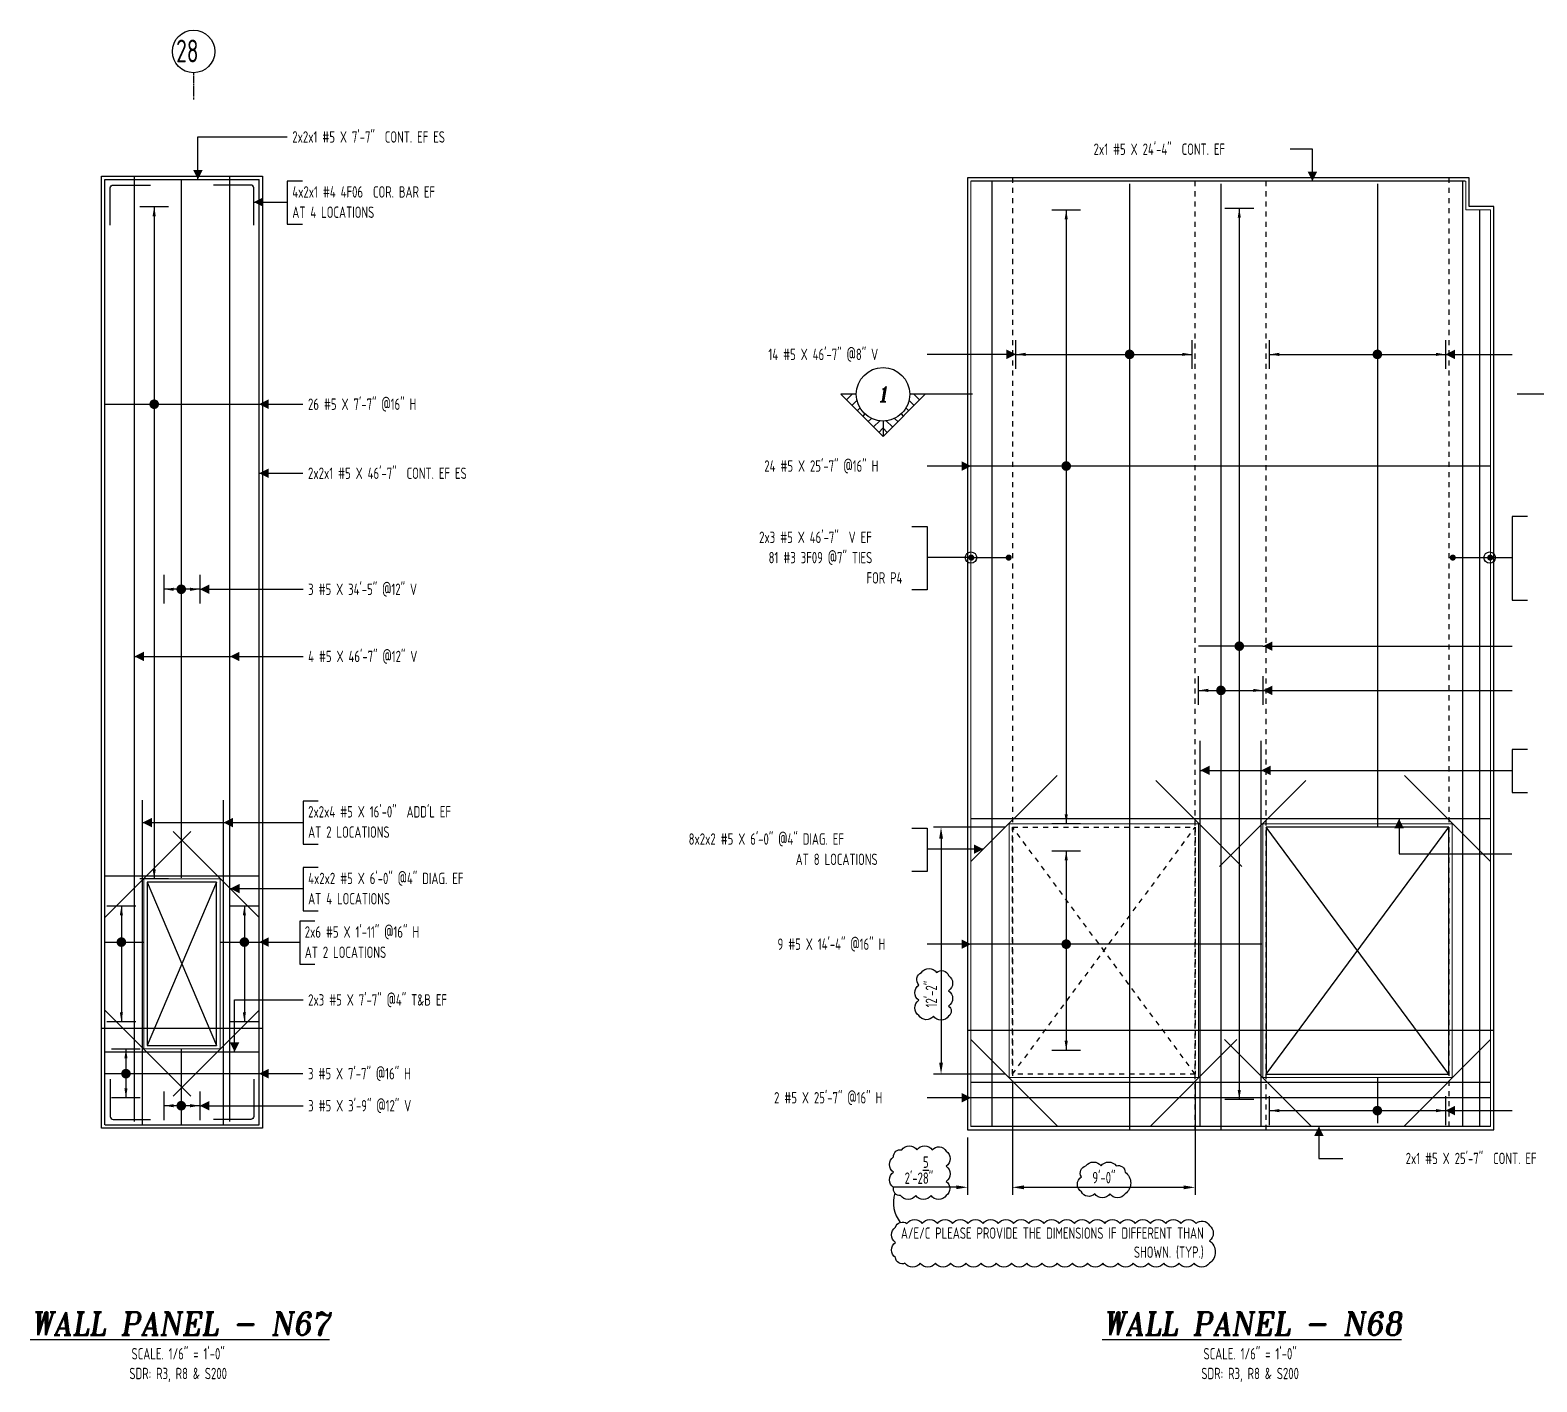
# Model space of a CAD drawing. Header units: inches. Extents: x -3675 to 11984, y -3832 to 1837.
# Drawn here: x 3070 to 3961, y -2267 to -1468 of the extents above; entities that cross this region are included whole.
import ezdxf
from ezdxf.enums import TextEntityAlignment as Align

# ---------------------------------------------------------------- set-up
doc = ezdxf.new("R2010")
doc.units = ezdxf.units.IN
doc.header["$MEASUREMENT"] = 0
doc.linetypes.add('HIDDEN', pattern=[6, 3, -3])
doc.linetypes.add('PHANTOM', pattern=[2.5, 1.25, -0.25, 0.25, -0.25, 0.25, -0.25])
doc.layers.get('0').update_dxf_attribs({"linetype": 'CONTINUOUS'})
doc.layers.get('Defpoints').update_dxf_attribs({"linetype": 'CONTINUOUS'})
for name, color, linetype in [('0-25', 7, 'CONTINUOUS'), ('0-25TEXT', 7, 'CONTINUOUS'), ('0-35', 3, 'CONTINUOUS'), ('0-35TEXT', 3, 'CONTINUOUS'), ('0-50', 10, 'CONTINUOUS'), ('3', 3, 'CONTINUOUS'), ('BAR-LBL', 2, 'CONTINUOUS'), ('DETAIL', 83, 'CONTINUOUS'), ('GRID', 8, 'PHANTOM'), ('Hatch', 253, 'CONTINUOUS'), ('hidden', 7, 'HIDDEN'), ('RANGELAY', 7, 'CONTINUOUS'), ('REBARS', 4, 'CONTINUOUS')]:
    doc.layers.add(name, color=color, linetype=linetype)
doc.layers.add('COVER', color=6, linetype='CONTINUOUS', lineweight=0, plot=False)
doc.styles.add('AR', font='ARCHQUIK.shx', dxfattribs={"width": 0.8})
doc.styles.add('ROMANT', font='romant')
doc.dimstyles.new('CADS_DIM_48', dxfattribs={"dimscale": 48, "dimtxt": 0.09375, "dimasz": 0.09375, "dimexe": 0.0625, "dimexo": 0.0625, "dimgap": 0.09375, "dimtad": 0, "dimtih": 1, "dimtoh": 1, "dimzin": 1, "dimdsep": 46, "dimlunit": 4, "dimtxsty": 'AR', "dimblk": 'CLOSED', "dimcen": 0.1875, "dimadec": 0, "dimazin": 0, "dimtfac": 1, "dimtofl": 0, "dimtmove": 0, "dimatfit": 1, "dimldrblk": 'DOTBLANK', "dimfxl": 1, "dimtzin": 0, "dimarcsym": 0})

# ---------------------------------------------------------------- blocks, each defined once
blk = doc.blocks.new('leadrblk')
blk.add_lwpolyline([(0, 0, 0, 1, 0), (1, 0, 1, 1, 0)], format="xyseb")
blk = doc.blocks.new('_DotBlank')
at = {"layer": '0-35', "color": 0, "lineweight": -2}
blk.add_line((-0.5, 0), (-1, 0), dxfattribs=at)
blk.add_circle((0, 0), 0.5, dxfattribs=at)
blk = doc.blocks.new('SECTARO')
at = {"linetype": 'Continuous'}
blk.add_line((33.32, 16.99), (20.13, 0), dxfattribs=at)
for p, q in [((33.32, 16.99), (33.32, 0)), ((33.32, 0), (0, 0))]:
    blk.add_line(p, q)
for points in [[(33.32, 0), (33.32, 16.99), (33.32, 0), (20.13, 0)], [(33.32, 16.99), (20.13, 0), (33.32, 0), (33.32, 16.99)]]:
    blk.add_solid(points, dxfattribs=at)
blk = doc.blocks.new('*X3')
at = {"color": 0, "linetype": 'Continuous'}
for p, q in [((-1.108, 0.278), (-1.075, 0.312)), ((-1.081, 0.217), (-1.031, 0.267)), ((-1.013, 0.197), (-0.986, 0.223)), ((-0.96, 0.161), (-0.942, 0.179)), ((-0.92, 0.112), (-0.898, 0.135)), ((-0.895, 0.05), (-0.854, 0.091)), ((-0.856, 0), (-0.81, 0.046)), ((-0.768, 0), (-0.765, 0.002))]:
    blk.add_line(p, q, dxfattribs=at)
blk = doc.blocks.new('*X2')
at = {"color": 0, "linetype": 'Continuous'}
for p, q in [((-1.108, 0.278), (-1.075, 0.312)), ((-0.96, 0.161), (-0.942, 0.179)), ((-0.856, 0), (-0.81, 0.046))]:
    blk.add_line(p, q, dxfattribs=at)
blk = doc.blocks.new('SECTNU')
at = {"linetype": 'Continuous'}
blk.add_line((-24.74, 0), (-32.81, 0), dxfattribs=at)
blk.add_line((0, 0), (-24.74, 0))
at = {"layer": '3'}
for p, q in [((-68.89, 0), (-46.81, 22.07)), ((-60.81, 0), (-68.89, 0))]:
    blk.add_line(p, q, dxfattribs=at)
at = {"layer": '3', "linetype": 'Continuous'}
blk.add_line((-46.81, 14), (-46.81, 22.07), dxfattribs=at)
at = {"layer": '3'}
for points in [[(-46.81, 22.07), (-24.74, 0), (-32.81, 0, 1)], [(-32.81, 0, 0.414214), (-46.81, 14)]]:
    blk.add_lwpolyline(points, format="xyb", dxfattribs=at)
for start, end in [(90, 180), (180, 0)]:
    blk.add_arc((-46.81, 0), 14, start, end, dxfattribs=at)
at = {"linetype": 'Continuous', "xscale": -64, "yscale": 64, "zscale": 64, "rotation": 359.9999999999999}
blk.add_blockref('*X3', (-117.73, 0), dxfattribs=at)
at = {"linetype": 'Continuous', "xscale": 64, "yscale": 64, "zscale": 64}
for name in ['*X3', '*X2']:
    blk.add_blockref(name, (24.1, 0), dxfattribs=at)
at = {"linetype": 'Continuous', "style": 'ROMANT', "oblique": 9, "width": 0.9}
blk.add_attdef('NO', text='', height=8, dxfattribs=at).set_placement((-46.81, 0), align=Align.MIDDLE)
blk = doc.blocks.new('*D225')
at = {"layer": 'Defpoints', "color": 0, "transparency": 16777216}
for p in [(3651.11, -2085.08), (3759.11, -2085.08), (3651.11, -2152.05)]:
    blk.add_point(p, dxfattribs=at)
at = {"layer": 'DETAIL', "color": 0, "lineweight": -2, "transparency": 16777216}
for p, q in [((3651.11, -2089.58), (3651.11, -2156.55)), ((3759.11, -2089.58), (3759.11, -2156.55)), ((3752.36, -2152.05), (3657.86, -2152.05))]:
    blk.add_line(p, q, dxfattribs=at)
at = {"layer": 'DETAIL', "color": 0, "transparency": 16777216}
for points in [[(3657.86, -2150.93), (3657.86, -2153.18), (3651.11, -2152.05)], [(3752.36, -2150.93), (3752.36, -2153.18), (3759.11, -2152.05)]]:
    blk.add_solid(points, dxfattribs=at)
at = {"layer": 'DETAIL', "color": 0, "transparency": 16777216, "insert": (3705.11, -2146.31), "char_height": 6.75, "attachment_point": 5, "style": 'AR'}
blk.add_mtext('9\'-0"', dxfattribs=at)
blk = doc.blocks.new('*D226')
at = {"layer": 'Defpoints', "color": 0, "transparency": 16777216}
for p in [(3624.48, -2118.08), (3651.11, -2118.08), (3624.48, -2152)]:
    blk.add_point(p, dxfattribs=at)
at = {"layer": 'DETAIL', "color": 0, "lineweight": -2, "transparency": 16777216}
for p, q in [((3624.48, -2122.58), (3624.48, -2156.5)), ((3651.11, -2122.58), (3651.11, -2156.5)), ((3617.73, -2152), (3580.41, -2152)), ((3657.86, -2152), (3664.61, -2152))]:
    blk.add_line(p, q, dxfattribs=at)
at = {"layer": 'DETAIL', "color": 0, "transparency": 16777216}
for points in [[(3617.73, -2150.88), (3617.73, -2153.13), (3624.48, -2152)], [(3657.86, -2150.88), (3657.86, -2153.13), (3651.11, -2152)]]:
    blk.add_solid(points, dxfattribs=at)
at = {"layer": 'DETAIL', "color": 0, "transparency": 16777216, "insert": (3595.7, -2141.88), "char_height": 6.75, "attachment_point": 5, "style": 'AR'}
blk.add_mtext('2\'-2{\\H1.000000x;\\S5/8;}"', dxfattribs=at)
blk = doc.blocks.new('*D227')
at = {"layer": 'Defpoints', "color": 0, "transparency": 16777216}
for p in [(3651.11, -1939.08), (3608.79, -2085.08), (3651.11, -2085.08)]:
    blk.add_point(p, dxfattribs=at)
at = {"layer": 'DETAIL', "color": 0, "lineweight": -2, "transparency": 16777216}
for p, q in [((3646.61, -1939.08), (3604.29, -1939.08)), ((3608.79, -1945.83), (3608.79, -2078.33)), ((3646.61, -2085.08), (3604.29, -2085.08))]:
    blk.add_line(p, q, dxfattribs=at)
at = {"layer": 'DETAIL', "color": 0, "transparency": 16777216}
for points in [[(3607.67, -1945.83), (3609.92, -1945.83), (3608.79, -1939.08)], [(3607.67, -2078.33), (3609.92, -2078.33), (3608.79, -2085.08)]]:
    blk.add_solid(points, dxfattribs=at)
at = {"layer": 'DETAIL', "color": 0, "transparency": 16777216, "insert": (3603.05, -2037.78), "char_height": 6.75, "attachment_point": 5, "rotation": 90, "style": 'AR'}
blk.add_mtext('12\'-2"', dxfattribs=at)
blk = doc.blocks.new('*U1056', base_point=(3720.62, -1558.77))
at = {"layer": 'REBARS', "color": 0}
blk.add_lwpolyline([(3720.3, -1558.77), (3720.3, -2117.77)], dxfattribs=at)
blk = doc.blocks.new('rendmark')
at = {"color": 4}
blk.add_line((0, -3), (0, 3), dxfattribs=at)
blk = doc.blocks.new('rarrow')
at = {"color": 7}
blk.add_solid([(2, -0.33), (2, 0.33), (0, 0)], dxfattribs=at)
blk = doc.blocks.new('*U1075', base_point=(3653.11, -1659.53))
at = {"layer": 'RANGELAY'}
blk.add_line((3653.11, -1659.53), (3757.11, -1659.53), dxfattribs=at)
at = {"layer": 'RANGELAY', "xscale": 2.834645669291339, "yscale": 2.834645669291339}
for name in ['rendmark', 'rarrow']:
    blk.add_blockref(name, (3653.11, -1659.53), dxfattribs=at)
at = {"layer": 'RANGELAY', "xscale": 2.834645669291339, "yscale": 2.834645669291339, "rotation": 179.999996929531}
for name in ['rendmark', 'rarrow']:
    blk.add_blockref(name, (3757.11, -1659.53), dxfattribs=at)
blk = doc.blocks.new('VPM6F6B91')
at = {"const_width": 1}
blk.add_lwpolyline([(-0.5, 0, 1), (0.5, 0, 1)], format="xyb", close=True, dxfattribs=at)
blk = doc.blocks.new('*U405', base_point=(3798.56, -2008.57))
at = {"layer": 'REBARS', "color": 0}
blk.add_lwpolyline([(3798.56, -2008.26), (3626.56, -2008.26)], dxfattribs=at)
blk = doc.blocks.new('*U1074', base_point=(3682.82, -1953.08))
at = {"layer": 'RANGELAY'}
blk.add_line((3682.82, -1953.08), (3682.82, -2071.08), dxfattribs=at)
at = {"layer": 'RANGELAY', "xscale": 2.834645669291339, "yscale": 2.834645669291339}
for name, p, rotation in [('rendmark', (3682.82, -1953.08), 269.9999999999999), ('rarrow', (3682.82, -1953.08), 269.9999999999999), ('rarrow', (3682.82, -2071.08), 89.999996929531), ('rendmark', (3682.82, -2071.08), 89.999996929531)]:
    blk.add_blockref(name, p, dxfattribs=dict(at, rotation=rotation))
blk = doc.blocks.new('VPM6F6C91')
at = {"const_width": 1}
blk.add_lwpolyline([(-0.5, 0, 1), (0.5, 0, 1)], format="xyb", close=True, dxfattribs=at)
blk = doc.blocks.new('*U704', base_point=(3933.73, -2099.39))
at = {"layer": 'REBARS', "color": 0}
blk.add_lwpolyline([(3933.73, -2099.08), (3626.73, -2099.08)], dxfattribs=at)
blk = doc.blocks.new('*U697', base_point=(3933.73, -1725.86))
at = {"layer": 'REBARS', "color": 0}
blk.add_lwpolyline([(3933.73, -1725.55), (3626.73, -1725.55)], dxfattribs=at)
blk = doc.blocks.new('*U1073', base_point=(3682.82, -1574.08))
at = {"layer": 'RANGELAY'}
blk.add_line((3682.82, -1574.08), (3682.82, -1937.08), dxfattribs=at)
at = {"layer": 'RANGELAY', "xscale": 2.834645669291339, "yscale": 2.834645669291339}
for name, p, rotation in [('rendmark', (3682.82, -1574.08), 269.9999999999999), ('rarrow', (3682.82, -1574.08), 269.9999999999999), ('rarrow', (3682.82, -1937.08), 89.999996929531), ('rendmark', (3682.82, -1937.08), 89.999996929531)]:
    blk.add_blockref(name, p, dxfattribs=dict(at, rotation=rotation))
blk = doc.blocks.new('VPM6F6E31')
at = {"const_width": 1}
blk.add_lwpolyline([(-0.5, 0, 1), (0.5, 0, 1)], format="xyb", close=True, dxfattribs=at)
blk = doc.blocks.new('*U1072', base_point=(3785.17, -1573.08))
at = {"layer": 'RANGELAY'}
blk.add_line((3785.17, -1573.08), (3785.17, -2100.08), dxfattribs=at)
at = {"layer": 'RANGELAY', "xscale": 2.834645669291339, "yscale": 2.834645669291339}
for name, p, rotation in [('rendmark', (3785.17, -1573.08), 269.9999999999999), ('rarrow', (3785.17, -1573.08), 269.9999999999999), ('rendmark', (3785.17, -2100.08), 89.999996929531), ('rarrow', (3785.17, -2100.08), 89.999996929531)]:
    blk.add_blockref(name, p, dxfattribs=dict(at, rotation=rotation))
blk = doc.blocks.new('VPM6F6EB1')
at = {"const_width": 1}
blk.add_lwpolyline([(-0.5, 0, 1), (0.5, 0, 1)], format="xyb", close=True, dxfattribs=at)
blk = doc.blocks.new('*U1007', base_point=(3799.11, -1832.36))
at = {"layer": 'REBARS', "color": 0}
blk.add_lwpolyline([(3799.11, -1832.05), (3761.11, -1832.05)], dxfattribs=at)
blk = doc.blocks.new('*U1055', base_point=(3774.63, -1558.77))
at = {"layer": 'REBARS', "color": 0}
blk.add_lwpolyline([(3774.32, -1558.77), (3774.32, -2117.77)], dxfattribs=at)
blk = doc.blocks.new('*U1071', base_point=(3761.11, -1858.2))
at = {"layer": 'RANGELAY'}
blk.add_line((3761.11, -1858.2), (3799.11, -1858.2), dxfattribs=at)
at = {"layer": 'RANGELAY', "xscale": 2.834645669291339, "yscale": 2.834645669291339}
for name in ['rendmark', 'rarrow']:
    blk.add_blockref(name, (3761.11, -1858.2), dxfattribs=at)
at = {"layer": 'RANGELAY', "xscale": 2.834645669291339, "yscale": 2.834645669291339, "rotation": 179.999996929531}
for name in ['rendmark', 'rarrow']:
    blk.add_blockref(name, (3799.11, -1858.2), dxfattribs=at)
blk = doc.blocks.new('VPM6F7011')
at = {"const_width": 1}
blk.add_lwpolyline([(-0.5, 0, 1), (0.5, 0, 1)], format="xyb", close=True, dxfattribs=at)
blk = doc.blocks.new('*U406', base_point=(3867.14, -1558.77))
at = {"layer": 'REBARS', "color": 0}
blk.add_lwpolyline([(3866.83, -1558.77), (3866.83, -1938.77)], dxfattribs=at)
blk = doc.blocks.new('*U1070', base_point=(3803.11, -1659.53))
at = {"layer": 'RANGELAY'}
blk.add_line((3803.11, -1659.53), (3907.11, -1659.53), dxfattribs=at)
at = {"layer": 'RANGELAY', "xscale": 2.834645669291339, "yscale": 2.834645669291339}
for name in ['rendmark', 'rarrow']:
    blk.add_blockref(name, (3803.11, -1659.53), dxfattribs=at)
at = {"layer": 'RANGELAY', "xscale": 2.834645669291339, "yscale": 2.834645669291339, "rotation": 179.999996929531}
for name in ['rendmark', 'rarrow']:
    blk.add_blockref(name, (3907.11, -1659.53), dxfattribs=at)
blk = doc.blocks.new('VPM6F7181')
at = {"const_width": 1}
blk.add_lwpolyline([(-0.5, 0, 1), (0.5, 0, 1)], format="xyb", close=True, dxfattribs=at)
blk = doc.blocks.new('*U1069', base_point=(3626.48, -1779.68))
at = {"layer": 'REBARS', "color": 0, "const_width": 1.8}
for points in [[(3626.67, -1778.78, 1), (3626.67, -1780.58, 1), (3626.67, -1778.78)], [(3648.8, -1780.58, 1), (3648.8, -1778.78, 1), (3648.8, -1780.58)]]:
    blk.add_lwpolyline(points, format="xyb", dxfattribs=at)
at = {"layer": 'REBARS', "color": 0}
blk.add_lwpolyline([(3626.67, -1779.68), (3648.8, -1779.68)], dxfattribs=at)
blk = doc.blocks.new('*U1054', base_point=(3638.62, -2116.08))
at = {"layer": 'REBARS', "color": 0}
blk.add_lwpolyline([(3638.93, -2116.08), (3638.93, -1557.08)], dxfattribs=at)
blk = doc.blocks.new('*U1053', base_point=(3917.01, -2116.08))
at = {"layer": 'REBARS', "color": 0}
blk.add_lwpolyline([(3917.32, -2116.08), (3917.32, -1557.08)], dxfattribs=at)
blk = doc.blocks.new('*U961', base_point=(3927.07, -2116.08))
at = {"layer": 'REBARS', "color": 0}
blk.add_lwpolyline([(3927.38, -2116.08), (3927.38, -1574.08)], dxfattribs=at)
blk = doc.blocks.new('*U1068', base_point=(3911.23, -1779.68))
at = {"layer": 'REBARS', "color": 0, "const_width": 1.8}
for points in [[(3911.42, -1778.78, 1), (3911.42, -1780.58, 1), (3911.42, -1778.78)], [(3933.55, -1780.58, 1), (3933.55, -1778.78, 1), (3933.55, -1780.58)]]:
    blk.add_lwpolyline(points, format="xyb", dxfattribs=at)
at = {"layer": 'REBARS', "color": 0}
blk.add_lwpolyline([(3911.42, -1779.68), (3933.55, -1779.68)], dxfattribs=at)
blk = doc.blocks.new('*U782', base_point=(3918.49, -1557.4))
at = {"layer": 'REBARS', "color": 0}
blk.add_lwpolyline([(3918.49, -1557.08), (3626.49, -1557.08)], dxfattribs=at)
blk = doc.blocks.new('*U703', base_point=(3933.48, -2115.77))
at = {"layer": 'REBARS', "color": 0}
blk.add_lwpolyline([(3933.48, -2116.08), (3626.48, -2116.08)], dxfattribs=at)
blk = doc.blocks.new('*U829', base_point=(3786.91, -1962.2))
at = {"layer": 'REBARS', "color": 0}
blk.add_lwpolyline([(3786.68, -1962.42), (3735.77, -1911.51)], dxfattribs=at)
blk = doc.blocks.new('*U830', base_point=(3933.95, -2064.92))
at = {"layer": 'REBARS', "color": 0}
blk.add_lwpolyline([(3933.73, -2064.7), (3882.82, -2115.61)], dxfattribs=at)
blk = doc.blocks.new('*U831', base_point=(3933.95, -1959.25))
at = {"layer": 'REBARS', "color": 0}
blk.add_lwpolyline([(3933.73, -1959.47), (3882.82, -1908.55)], dxfattribs=at)
blk = doc.blocks.new('*U832', base_point=(3773.31, -1962.2))
at = {"layer": 'REBARS', "color": 0}
blk.add_lwpolyline([(3773.53, -1962.42), (3824.44, -1911.51)], dxfattribs=at)
blk = doc.blocks.new('*U833', base_point=(3626.26, -2064.92))
at = {"layer": 'REBARS', "color": 0}
blk.add_lwpolyline([(3626.48, -2064.7), (3677.39, -2115.61)], dxfattribs=at)
blk = doc.blocks.new('*U834', base_point=(3626.26, -1959.25))
at = {"layer": 'REBARS', "color": 0}
blk.add_lwpolyline([(3626.48, -1959.47), (3677.39, -1908.55)], dxfattribs=at)
blk = doc.blocks.new('*U835', base_point=(3783.95, -2064.92))
at = {"layer": 'REBARS', "color": 0}
blk.add_lwpolyline([(3783.73, -2064.7), (3732.82, -2115.61)], dxfattribs=at)
blk = doc.blocks.new('*U836', base_point=(3776.26, -2064.92))
at = {"layer": 'REBARS', "color": 0}
blk.add_lwpolyline([(3776.48, -2064.7), (3827.39, -2115.61)], dxfattribs=at)
blk = doc.blocks.new('*U407', base_point=(3867.14, -2087.08))
at = {"layer": 'REBARS', "color": 0}
blk.add_lwpolyline([(3866.83, -2087.08), (3866.83, -2114.08)], dxfattribs=at)
blk = doc.blocks.new('*U1067', base_point=(3803.11, -2106.69))
at = {"layer": 'RANGELAY'}
blk.add_line((3803.11, -2106.69), (3907.11, -2106.69), dxfattribs=at)
at = {"layer": 'RANGELAY', "xscale": 2.834645669291339, "yscale": 2.834645669291339}
for name in ['rendmark', 'rarrow']:
    blk.add_blockref(name, (3803.11, -2106.69), dxfattribs=at)
at = {"layer": 'RANGELAY', "xscale": 2.834645669291339, "yscale": 2.834645669291339, "rotation": 179.999996929531}
for name in ['rendmark', 'rarrow']:
    blk.add_blockref(name, (3907.11, -2106.69), dxfattribs=at)
blk = doc.blocks.new('VPM6F7981')
at = {"const_width": 1}
blk.add_lwpolyline([(-0.5, 0, 1), (0.5, 0, 1)], format="xyb", close=True, dxfattribs=at)
blk = doc.blocks.new('*U701', base_point=(3933.73, -2089.72))
at = {"layer": 'REBARS', "color": 0}
blk.add_lwpolyline([(3933.73, -2090.03), (3626.73, -2090.03)], dxfattribs=at)
blk = doc.blocks.new('*U702', base_point=(3933.73, -1934.45))
at = {"layer": 'REBARS', "color": 0}
blk.add_lwpolyline([(3933.73, -1934.14), (3626.73, -1934.14)], dxfattribs=at)
blk = doc.blocks.new('*U908', base_point=(3798.42, -2116.08))
at = {"layer": 'REBARS', "color": 0}
blk.add_lwpolyline([(3798.11, -2116.08), (3798.11, -1888.08)], dxfattribs=at)
blk = doc.blocks.new('*U909', base_point=(3761.8, -2116.08))
at = {"layer": 'REBARS', "color": 0}
blk.add_lwpolyline([(3762.11, -2116.08), (3762.11, -1888.08)], dxfattribs=at)
blk = doc.blocks.new('*U628', base_point=(3159.13, -2070.14))
at = {"layer": 'REBARS', "color": 0}
blk.add_lwpolyline([(3159.44, -2070.14), (3159.44, -2115.14)], dxfattribs=at)
blk = doc.blocks.new('*U1066', base_point=(3170.38, -2103.79))
at = {"layer": 'RANGELAY'}
blk.add_line((3170.38, -2103.79), (3149.38, -2103.79), dxfattribs=at)
at = {"layer": 'RANGELAY', "xscale": 2.834645669291339, "yscale": 2.834645669291339}
for name, p, rotation in [('rendmark', (3149.38, -2103.79), 359.999996929531), ('rarrow', (3149.38, -2103.79), 359.999996929531), ('rarrow', (3170.38, -2103.79), 180), ('rendmark', (3170.38, -2103.79), 180)]:
    blk.add_blockref(name, p, dxfattribs=dict(at, rotation=rotation))
blk = doc.blocks.new('VPM6F7C41')
at = {"const_width": 1}
blk.add_lwpolyline([(-0.5, 0, 1), (0.5, 0, 1)], format="xyb", close=True, dxfattribs=at)
blk = doc.blocks.new('*U947', base_point=(3114.51, -2114.82))
at = {"layer": 'REBARS', "color": 0}
blk.add_lwpolyline([(3114.51, -2115.14), (3205.51, -2115.14)], dxfattribs=at)
blk = doc.blocks.new('*U948', base_point=(3114.51, -1556.45))
at = {"layer": 'REBARS', "color": 0}
blk.add_lwpolyline([(3114.51, -1556.14), (3205.51, -1556.14)], dxfattribs=at)
blk = doc.blocks.new('*U1051', base_point=(3113.94, -2115.14))
at = {"layer": 'REBARS', "color": 0}
blk.add_lwpolyline([(3114.26, -2115.14), (3114.26, -1556.14)], dxfattribs=at)
blk = doc.blocks.new('*U1205', base_point=(3196.79, -1985.64))
at = {"layer": 'RANGELAY'}
blk.add_line((3196.79, -1985.64), (3196.79, -2054.14), dxfattribs=at)
at = {"layer": 'RANGELAY', "xscale": 2.834645669291339, "yscale": 2.834645669291339}
for name, p, rotation in [('rendmark', (3196.79, -1985.64), 269.9999999999999), ('rarrow', (3196.79, -1985.64), 269.9999999999999), ('rarrow', (3196.79, -2054.14), 89.999996929531), ('rendmark', (3196.79, -2054.14), 89.999996929531)]:
    blk.add_blockref(name, p, dxfattribs=dict(at, rotation=rotation))
blk = doc.blocks.new('VPM6F7DC1')
at = {"const_width": 1}
blk.add_lwpolyline([(-0.5, 0, 1), (0.5, 0, 1)], format="xyb", close=True, dxfattribs=at)
blk = doc.blocks.new('*U408', base_point=(3182.51, -2007.35))
at = {"layer": 'REBARS', "color": 0}
blk.add_lwpolyline([(3182.51, -2007.04), (3205.51, -2007.04)], dxfattribs=at)
blk = doc.blocks.new('*U1206', base_point=(3124.04, -1985.64))
at = {"layer": 'RANGELAY'}
blk.add_line((3124.04, -1985.64), (3124.04, -2054.14), dxfattribs=at)
at = {"layer": 'RANGELAY', "xscale": 2.834645669291339, "yscale": 2.834645669291339}
for name, p, rotation in [('rendmark', (3124.04, -1985.64), 269.9999999999999), ('rarrow', (3124.04, -1985.64), 269.9999999999999), ('rarrow', (3124.04, -2054.14), 89.999996929531), ('rendmark', (3124.04, -2054.14), 89.999996929531)]:
    blk.add_blockref(name, p, dxfattribs=dict(at, rotation=rotation))
blk = doc.blocks.new('VPM6F7EA1')
at = {"const_width": 1}
blk.add_lwpolyline([(-0.5, 0, 1), (0.5, 0, 1)], format="xyb", close=True, dxfattribs=at)
blk = doc.blocks.new('*U409', base_point=(3114.38, -2007.35))
at = {"layer": 'REBARS', "color": 0}
blk.add_lwpolyline([(3114.38, -2007.04), (3137.38, -2007.04)], dxfattribs=at)
blk = doc.blocks.new('*U761', base_point=(3117.19, -2112.14))
at = {"layer": 'REBARS', "color": 0}
blk.add_lwpolyline([(3117.44, -2088.14), (3117.44, -2110.14, 0.414214), (3119.19, -2111.89), (3141.19, -2111.89)], format="xyb", dxfattribs=at)
blk = doc.blocks.new('*U762', base_point=(3202.58, -2112.14))
at = {"layer": 'REBARS', "color": 0}
blk.add_lwpolyline([(3202.33, -2088.14), (3202.33, -2110.14, -0.414214), (3200.58, -2111.89), (3178.58, -2111.89)], format="xyb", dxfattribs=at)
blk = doc.blocks.new('*U763', base_point=(3117.19, -1559.14))
at = {"layer": 'REBARS', "color": 0}
blk.add_lwpolyline([(3117.44, -1583.14), (3117.44, -1561.14, -0.414213), (3119.19, -1559.39), (3141.19, -1559.39)], format="xyb", dxfattribs=at)
blk = doc.blocks.new('*U950', base_point=(3114.51, -2071.57))
at = {"layer": 'REBARS', "color": 0}
blk.add_lwpolyline([(3114.51, -2071.89), (3205.51, -2071.89)], dxfattribs=at)
blk = doc.blocks.new('*U951', base_point=(3114.51, -1968.2))
at = {"layer": 'REBARS', "color": 0}
blk.add_lwpolyline([(3114.51, -1967.88), (3205.51, -1967.88)], dxfattribs=at)
blk = doc.blocks.new('*U1021', base_point=(3184.07, -2115.14))
at = {"layer": 'REBARS', "color": 0}
blk.add_lwpolyline([(3184.38, -2115.14), (3184.38, -1923.14)], dxfattribs=at)
blk = doc.blocks.new('*U1022', base_point=(3136.76, -2115.14))
at = {"layer": 'REBARS', "color": 0}
blk.add_lwpolyline([(3136.45, -2115.14), (3136.45, -1923.14)], dxfattribs=at)
blk = doc.blocks.new('*U825', base_point=(3205.73, -2047.47))
at = {"layer": 'REBARS', "color": 0}
blk.add_lwpolyline([(3205.51, -2047.25), (3154.59, -2098.17)], dxfattribs=at)
blk = doc.blocks.new('*U826', base_point=(3114.04, -2047.47))
at = {"layer": 'REBARS', "color": 0}
blk.add_lwpolyline([(3114.26, -2047.25), (3165.17, -2098.17)], dxfattribs=at)
blk = doc.blocks.new('*U827', base_point=(3114.04, -1992.3))
at = {"layer": 'REBARS', "color": 0}
blk.add_lwpolyline([(3114.26, -1992.52), (3165.17, -1941.61)], dxfattribs=at)
blk = doc.blocks.new('*U828', base_point=(3205.73, -1992.3))
at = {"layer": 'REBARS', "color": 0}
blk.add_lwpolyline([(3205.51, -1992.52), (3154.59, -1941.61)], dxfattribs=at)
blk = doc.blocks.new('*U949', base_point=(3114.51, -2085.13))
at = {"layer": 'REBARS', "color": 0}
blk.add_lwpolyline([(3114.51, -2084.82), (3205.51, -2084.82)], dxfattribs=at)
blk = doc.blocks.new('*U1065', base_point=(3126.74, -2070.14))
at = {"layer": 'RANGELAY'}
blk.add_line((3126.74, -2070.14), (3126.74, -2099.14), dxfattribs=at)
at = {"layer": 'RANGELAY', "xscale": 2.834645669291339, "yscale": 2.834645669291339}
for name, p, rotation in [('rendmark', (3126.74, -2070.14), 269.9999999999999), ('rarrow', (3126.74, -2070.14), 269.9999999999999), ('rarrow', (3126.74, -2099.14), 89.999996929531), ('rendmark', (3126.74, -2099.14), 89.999996929531)]:
    blk.add_blockref(name, p, dxfattribs=dict(at, rotation=rotation))
blk = doc.blocks.new('VPM6F83E1')
at = {"const_width": 1}
blk.add_lwpolyline([(-0.5, 0, 1), (0.5, 0, 1)], format="xyb", close=True, dxfattribs=at)
blk = doc.blocks.new('*U1052', base_point=(3205.82, -2115.14))
at = {"layer": 'REBARS', "color": 0}
blk.add_lwpolyline([(3205.51, -2115.14), (3205.51, -1556.14)], dxfattribs=at)
blk = doc.blocks.new('*U764', base_point=(3202.58, -1559.14))
at = {"layer": 'REBARS', "color": 0}
blk.add_lwpolyline([(3202.33, -1583.14), (3202.33, -1561.14, 0.414213), (3200.58, -1559.39), (3178.58, -1559.39)], format="xyb", dxfattribs=at)
blk = doc.blocks.new('*U410', base_point=(3159.13, -1556.03))
at = {"layer": 'REBARS', "color": 0}
blk.add_lwpolyline([(3159.44, -1556.03), (3159.44, -1969.03)], dxfattribs=at)
blk = doc.blocks.new('*U1064', base_point=(3170.38, -1798.41))
at = {"layer": 'RANGELAY'}
blk.add_line((3170.38, -1798.41), (3149.38, -1798.41), dxfattribs=at)
at = {"layer": 'RANGELAY', "xscale": 2.834645669291339, "yscale": 2.834645669291339}
for name, p, rotation in [('rendmark', (3149.38, -1798.41), 359.999996929531), ('rendmark', (3170.38, -1798.41), 180), ('rarrow', (3149.38, -1798.41), 359.999996929531), ('rarrow', (3170.38, -1798.41), 180)]:
    blk.add_blockref(name, p, dxfattribs=dict(at, rotation=rotation))
blk = doc.blocks.new('VPM6F8631')
at = {"const_width": 1}
blk.add_lwpolyline([(-0.5, 0, 1), (0.5, 0, 1)], format="xyb", close=True, dxfattribs=at)
blk = doc.blocks.new('*U946', base_point=(3114.51, -1689.3))
at = {"layer": 'REBARS', "color": 0}
blk.add_lwpolyline([(3114.51, -1688.98), (3205.51, -1688.98)], dxfattribs=at)
blk = doc.blocks.new('*U1063', base_point=(3143.45, -1572.14))
at = {"layer": 'RANGELAY'}
blk.add_line((3143.45, -1572.14), (3143.45, -1969.64), dxfattribs=at)
at = {"layer": 'RANGELAY', "xscale": 2.834645669291339, "yscale": 2.834645669291339}
for name, p, rotation in [('rendmark', (3143.45, -1572.14), 269.9999999999999), ('rarrow', (3143.45, -1572.14), 269.9999999999999), ('rarrow', (3143.45, -1969.64), 89.999996929531), ('rendmark', (3143.45, -1969.64), 89.999996929531)]:
    blk.add_blockref(name, p, dxfattribs=dict(at, rotation=rotation))
blk = doc.blocks.new('VPM6F8731')
at = {"const_width": 1}
blk.add_lwpolyline([(-0.5, 0, 1), (0.5, 0, 1)], format="xyb", close=True, dxfattribs=at)
blk = doc.blocks.new('*U411', base_point=(3187.93, -2113.14))
at = {"layer": 'REBARS', "color": 0}
blk.add_lwpolyline([(3188.24, -2113.14), (3188.24, -1554.14)], dxfattribs=at)
blk = doc.blocks.new('*U412', base_point=(3131.54, -2113.14))
at = {"layer": 'REBARS', "color": 0}
blk.add_lwpolyline([(3131.86, -2113.14), (3131.86, -1554.14)], dxfattribs=at)

msp = doc.modelspace()

# ---------------------------------------------------------------- linework, layer by layer
at = {"layer": '0-25'}
for p, q in [((3909.10766, -2085.08433), (3801.10766, -1939.08387)), ((3801.10766, -2085.08433), (3909.10766, -1939.08387))]:
    msp.add_line(p, q, dxfattribs=at)
for points in [[(3180.38147, -1971.6359), (3139.38147, -2068.1359)], [(3139.38147, -1971.6359), (3180.38147, -2068.1359)]]:
    msp.add_lwpolyline(points, dxfattribs=at)
at = {"layer": '0-25TEXT'}
for points in [[(3169.27059, -1556.1359), (3169.27059, -1530.95812), (3222.12531, -1530.95812)], [(3828.38058, -1557.08433), (3828.38058, -1538.21191), (3815.2055, -1538.21191)], [(3231.12437, -1557.09494), (3222.12531, -1557.09494), (3222.12531, -1582.59227), (3231.12437, -1582.59227)], [(3202.326, -1569.46864), (3222.12531, -1569.46864)], [(3653.10766, -1659.53149), (3600.55839, -1659.53149)], [(3907.10766, -1659.53149), (3946.6329, -1659.53149)], [(3205.43074, -1688.98332), (3231.43074, -1688.98332)], [(3626.55839, -1725.55104), (3600.55839, -1725.55104)], [(3205.50641, -1729.80929), (3231.43074, -1729.80929)], [(3955.63196, -1755.31211), (3946.6329, -1755.31211), (3946.6329, -1804.80692), (3955.63196, -1804.80692)], [(3591.4836, -1761.31148), (3600.48266, -1761.31148), (3600.48266, -1798.80754), (3591.4836, -1798.80754)], [(3170.38147, -1798.41149), (3231.50647, -1798.41149)], [(3799.10766, -1832.04997), (3946.6329, -1832.04997)], [(3131.85704, -1838.1359), (3231.50647, -1838.1359)], [(3799.10766, -1858.20184), (3946.6329, -1858.20184)], [(3955.63196, -1893.11456), (3946.6329, -1893.11456), (3946.6329, -1918.61188), (3955.63196, -1918.61188)], [(3762.10765, -1905.48826), (3946.6329, -1905.48826)], [(3240.50552, -1923.61389), (3231.50647, -1923.61389), (3231.50647, -1949.11121), (3240.50552, -1949.11121)], [(3136.44811, -1936.36255), (3231.50647, -1936.36255)], [(3591.4836, -1939.72174), (3600.48266, -1939.72174), (3600.48266, -1965.21907), (3591.4836, -1965.21907)], [(3879.63622, -1934.13615), (3879.63622, -1954.91675), (3946.40514, -1954.91675)], [(3633.85346, -1952.09544), (3600.48266, -1952.09544)], [(3240.50552, -1963.02253), (3231.50647, -1963.02253), (3231.50647, -1988.51985), (3240.50552, -1988.51985)], [(3188.38444, -1975.39623), (3231.50647, -1975.39623)], [(3238.49628, -1994.66723), (3229.49723, -1994.66723), (3229.49723, -2020.16456), (3238.49628, -2020.16456)], [(3205.50647, -2007.04093), (3229.49723, -2007.04093)], [(3626.55839, -2008.25647), (3600.55839, -2008.25647)], [(3190.97812, -2071.88685), (3190.97812, -2041.2102), (3231.50647, -2041.2102)], [(3205.43074, -2084.82098), (3231.43074, -2084.82098)], [(3626.55839, -2099.07862), (3600.55839, -2099.07862)], [(3170.38147, -2103.78939), (3231.50647, -2103.78939)], [(3907.10766, -2106.69051), (3946.6329, -2106.69051)], [(3832.28851, -2116.08433), (3832.28851, -2134.95674), (3846.44053, -2134.95674)]]:
    msp.add_lwpolyline(points, dxfattribs=at)
at = {"layer": '0-35'}
for points in [[(3112.25647, -1554.1359), (3207.50647, -1554.1359), (3207.50647, -2117.1359), (3112.25647, -2117.1359)], [(3921.10766, -1555.08433), (3624.48266, -1555.08433), (3624.48266, -2118.08433), (3935.73266, -2118.08433), (3935.73266, -1572.08433), (3921.10766, -1572.08433)], [(3909.10766, -1939.08387), (3801.10766, -1939.08387), (3801.10766, -2085.08433), (3909.10766, -2085.08433)], [(3180.38147, -1971.6359), (3139.38147, -1971.6359), (3139.38147, -2068.1359), (3180.38147, -2068.1359)]]:
    msp.add_lwpolyline(points, close=True, dxfattribs=at)
at = {"layer": '0-50'}
msp.add_circle((3166.75647, -1480.38504), 12.57968, dxfattribs=at)
at = {"layer": 'COVER'}
for points in [[(3114.25647, -1556.1359), (3205.50647, -1556.1359), (3205.50647, -2115.1359), (3114.25647, -2115.1359)], [(3919.10766, -1557.08433), (3626.48266, -1557.08433), (3626.48266, -2116.08433), (3933.73266, -2116.08433), (3933.73266, -1574.08433), (3919.10766, -1574.08433)], [(3649.10766, -1937.08387), (3761.10766, -1937.08387), (3761.10766, -2087.08433), (3649.10766, -2087.08433)], [(3911.10766, -1937.08387), (3799.10766, -1937.08387), (3799.10766, -2087.08433), (3911.10766, -2087.08433)], [(3182.38147, -1969.6359), (3137.38147, -1969.6359), (3137.38147, -2070.1359), (3182.38147, -2070.1359)]]:
    msp.add_lwpolyline(points, close=True, dxfattribs=at)
at = {"layer": 'DETAIL'}
for points in [[(3613.28712, -2050.86221, -0.52056705), (3604.28712, -2050.86221, -0.52056705), (3595.68636, -2050.46297, -0.52056705), (3595.68636, -2041.46297, -0.52056705), (3595.68636, -2032.46297, -0.52056705), (3597.17479, -2024.95139, -0.52056705), (3606.17479, -2024.95139, -0.52056705), (3613.28712, -2026.83906, -0.52056705), (3613.28712, -2035.83906, -0.52056705), (3613.28712, -2044.83906, -0.52056705)], [(3611.85024, -2156.93464, -0.52056705), (3602.85024, -2156.93464, -0.52056705), (3593.85024, -2156.93464, -0.52056705), (3584.85024, -2156.93464, -0.52056705), (3580.71407, -2152.07082, -0.52056705), (3580.71407, -2143.07082, -0.52056705), (3580.71407, -2134.07082, -0.52056705), (3585.53952, -2129.89627, -0.52056705), (3594.53952, -2129.89627, -0.52056705), (3603.53952, -2129.89627, -0.52056705), (3611.85024, -2130.58555, -0.52056705), (3611.85024, -2139.58555, -0.52056705), (3611.85024, -2148.58555, -0.52056705)], [(3717.66838, -2155.84504, -0.52056705), (3708.66838, -2155.84504, -0.52056705), (3699.66838, -2155.84504, -0.52056705), (3691.76352, -2154.7499, -0.52056705), (3691.76352, -2145.7499, -0.52056705), (3694.41772, -2139.40411, -0.52056705), (3703.41772, -2139.40411, -0.52056705), (3712.41772, -2139.40411, -0.52056705), (3717.66838, -2143.15345, -0.52056705)], [(3767.46804, -2196.94989, -0.52056705), (3758.46804, -2196.94989, -0.52056705), (3749.46804, -2196.94989, -0.52056705), (3740.46804, -2196.94989, -0.52056705), (3731.46804, -2196.94989, -0.52056705), (3722.46804, -2196.94989, -0.52056705), (3713.46804, -2196.94989, -0.52056705), (3704.46804, -2196.94989, -0.52056705), (3695.46804, -2196.94989, -0.52056705), (3686.46804, -2196.94989, -0.52056705), (3677.46804, -2196.94989, -0.52056705), (3668.46804, -2196.94989, -0.52056705), (3659.46804, -2196.94989, -0.52056705), (3650.46804, -2196.94989, -0.52056705), (3641.46804, -2196.94989, -0.52056705), (3632.46804, -2196.94989, -0.52056705), (3623.46804, -2196.94989, -0.52056705), (3614.46804, -2196.94989, -0.52056705), (3605.46804, -2196.94989, -0.52056705), (3596.46804, -2196.94989, -0.52056705), (3587.46804, -2196.94989, -0.52056705), (3581.80737, -2193.61056, -0.52056705), (3581.80737, -2184.61056, -0.52056705), (3581.80737, -2175.61056, -0.52056705), (3588.64785, -2173.45103, -0.52056705), (3597.64785, -2173.45103, -0.52056705), (3606.64785, -2173.45103, -0.52056705), (3615.64785, -2173.45103, -0.52056705), (3624.64785, -2173.45103, -0.52056705), (3633.64785, -2173.45103, -0.52056705), (3642.64785, -2173.45103, -0.52056705), (3651.64785, -2173.45103, -0.52056705), (3660.64785, -2173.45103, -0.52056705), (3669.64785, -2173.45103, -0.52056705), (3678.64785, -2173.45103, -0.52056705), (3687.64785, -2173.45103, -0.52056705), (3696.64785, -2173.45103, -0.52056705), (3705.64785, -2173.45103, -0.52056705), (3714.64785, -2173.45103, -0.52056705), (3723.64785, -2173.45103, -0.52056705), (3732.64785, -2173.45103, -0.52056705), (3741.64785, -2173.45103, -0.52056705), (3750.64785, -2173.45103, -0.52056705), (3759.64785, -2173.45103, -0.52056705), (3767.46804, -2174.63084, -0.52056705), (3767.46804, -2183.63084, -0.52056705)]]:
    msp.add_lwpolyline(points, format="xyb", close=True, dxfattribs=at)
msp.add_arc((3598.9124, -2161.26299), 18.30116, 161.90677324, 218.87944015, dxfattribs=at)
at = {"layer": 'GRID', "lineweight": -3}
msp.add_lwpolyline([(3166.75647, -1492.96472), (3166.75647, -1508.87598)], dxfattribs=at)
at = {"layer": 'Hatch'}
for p, q in [((3207.50647, -2058.1359), (3112.25647, -2058.1359)), ((3624.48266, -2059.08433), (3935.73266, -2059.08433))]:
    msp.add_line(p, q, dxfattribs=at)
at = {"layer": 'hidden'}
for p, q in [((3651.10766, -1555.08433), (3651.10766, -2118.08433)), ((3759.10766, -2118.08433), (3759.10766, -1555.08433)), ((3801.10766, -2118.08433), (3801.10766, -1555.08433)), ((3909.10766, -1555.08433), (3909.10766, -2118.08433)), ((3651.10766, -2085.08433), (3759.10766, -1939.08387)), ((3759.10766, -2085.08433), (3651.10766, -1939.08387))]:
    msp.add_line(p, q, dxfattribs=at)
msp.add_lwpolyline([(3651.10766, -1939.08387), (3759.10766, -1939.08387), (3759.10766, -2085.08433), (3651.10766, -2085.08433)], close=True, dxfattribs=at)

# ---------------------------------------------------------------- block references
ref = msp.add_blockref('SECTNU', (3627.3218, -1683.10859), dxfattribs=dict(xscale=-1.129181470141702, yscale=1.129181470141702, zscale=1.129181470141702, rotation=180))
ref.add_attrib('NO', '1', dxfattribs={"linetype": 'Continuous', "height": 9.03345, "style": 'ROMANT', "oblique": 9, "width": 0.9}).set_placement((3574.46178, -1683.1086), align=Align.MIDDLE)
at = {"xscale": -1.129181470141702, "yscale": 1.129181470141702, "zscale": 1.129181470141702, "rotation": 180}
msp.add_blockref('SECTARO', (3949.5756, -1683.10858), dxfattribs=at)
at = {"layer": '0-25TEXT'}
for name, p, xscale, yscale, rotation in [('leadrblk', (3169.27059, -1556.1359), 5.623937007874017, 2.250708661417324, 90.00000153523449), ('leadrblk', (3828.38058, -1557.08433), -5.623937007874017, 2.250708661417324, 269.9999984647655), ('VPM6F6B91', (3720.30414, -1659.53149), 2.834645669291338, 2.834645669291338, 180), ('VPM6F7181', (3866.82592, -1659.53149), 2.834645669291338, 2.834645669291338, 180), ('leadrblk', (3907.10766, -1659.53149), -5.623937007874017, 2.250708661417324, 179.999996929531), ('VPM6F8731', (3143.44728, -1688.98332), 2.834645669291338, 2.834645669291338, 269.9999999999999), ('VPM6F6E31', (3682.81938, -1725.55104), 2.834645669291338, 2.834645669291338, 90.00000000000007), ('VPM6F8631', (3159.43852, -1798.41149), 2.834645669291338, 2.834645669291338, 179.9999999999999), ('VPM6F6EB1', (3785.16507, -1832.04997), 2.834645669291338, 2.834645669291338, 90.00000000000007), ('leadrblk', (3799.10766, -1832.04997), -5.623937007874017, 2.250708661417324, 179.999996929531), ('VPM6F7011', (3774.31991, -1858.20184), 2.834645669291338, 2.834645669291338, 180), ('leadrblk', (3799.10766, -1858.20184), -5.623937007874017, 2.250708661417324, 179.999996929531), ('leadrblk', (3762.10765, -1905.48826), -5.623937007874017, 2.250708661417324, 179.999996929531), ('leadrblk', (3798.10768, -1905.48826), -5.623937007874017, 2.250708661417324, 179.999996929531), ('leadrblk', (3879.63622, -1934.13615), -5.623937007874017, 2.250708661417324, 89.9999953942965), ('VPM6F7EA1', (3124.03939, -2007.041), 2.834645669291338, 2.834645669291338, 270), ('VPM6F7DC1', (3196.78824, -2007.041), 2.834645669291338, 2.834645669291338, 270), ('VPM6F6C91', (3682.81938, -2008.25647), 2.834645669291338, 2.834645669291338, 90.00000000000007), ('leadrblk', (3190.97812, -2071.88685), -5.623937007874017, 2.250708661417324, 269.9999953942965), ('VPM6F83E1', (3126.7404, -2084.82098), 2.834645669291338, 2.834645669291338, 269.9999999999999), ('VPM6F7C41', (3159.43852, -2103.78939), 2.834645669291338, 2.834645669291338, 179.9999999999999), ('VPM6F7981', (3866.82592, -2106.69051), 2.834645669291338, 2.834645669291338, 180), ('leadrblk', (3907.10766, -2106.69051), -5.623937007874017, 2.250708661417324, 179.999996929531), ('leadrblk', (3832.28851, -2116.08433), -5.623937007874017, 2.250708661417324, 89.9999984647655)]:
    msp.add_blockref(name, p, dxfattribs=dict(at, xscale=xscale, yscale=yscale, rotation=rotation))
at = {"layer": '0-25TEXT', "yscale": 2.250708661417324}
for p, xscale in [((3202.326, -1569.46864), 5.623937007874017), ((3653.10766, -1659.53149), -5.623937007874017), ((3205.43074, -1688.98332), 5.623937007874017), ((3205.50641, -1729.80929), 5.623937007874017), ((3626.55839, -1725.55104), -5.623937007874017), ((3170.38147, -1798.41149), 5.623937007874017), ((3131.85704, -1838.1359), 5.623937007874017), ((3188.23924, -1838.13588), 5.623937007874017), ((3136.4481, -1936.36253), 5.623937007874017), ((3184.38147, -1936.36255), 5.623937007874017), ((3633.85346, -1952.09544), -5.623937007874017), ((3188.38444, -1975.39623), 5.623937007874017), ((3205.50647, -2007.04093), 5.623937007874017), ((3626.55839, -2008.25647), -5.623937007874017), ((3205.43074, -2084.82098), 5.623937007874017), ((3170.38147, -2103.78939), 5.623937007874017), ((3626.55839, -2099.07862), -5.623937007874017)]:
    msp.add_blockref('leadrblk', p, dxfattribs=dict(at, xscale=xscale))
at = {"layer": 'RANGELAY'}
for name, p in [('*U1063', (3143.44728, -1572.1359)), ('*U1073', (3682.81938, -1574.08433)), ('*U1072', (3785.16507, -1573.08433)), ('*U1075', (3653.10766, -1659.53149)), ('*U1070', (3803.10766, -1659.53149)), ('*U1064', (3170.38147, -1798.41149)), ('*U1071', (3761.10766, -1858.20184)), ('*U1074', (3682.81938, -1953.08387)), ('*U1206', (3124.03939, -1985.6359)), ('*U1205', (3196.78824, -1985.6359)), ('*U1065', (3126.7404, -2070.1359)), ('*U1066', (3170.38147, -2103.78939)), ('*U1067', (3803.10766, -2106.69051))]:
    msp.add_blockref(name, p, dxfattribs=at)
at = {"layer": 'REBARS', "color": 4}
for name, p in [('*U1051', (3113.94415, -2115.1359)), ('*U948', (3114.50647, -1556.4484)), ('*U412', (3131.54462, -2113.1359)), ('*U410', (3159.12602, -1556.02976)), ('*U411', (3187.92682, -2113.1359)), ('*U1052', (3205.81879, -2115.1359)), ('*U782', (3918.48527, -1557.39683)), ('*U1054', (3638.62162, -2116.08433)), ('*U1056', (3720.61665, -1558.77013)), ('*U1055', (3774.63241, -1558.77013)), ('*U406', (3867.13842, -1558.77013)), ('*U1053', (3917.0093, -2116.08433)), ('*U763', (3117.18694, -1559.1359)), ('*U764', (3202.576, -1559.1359)), ('*U961', (3927.07203, -2116.08433)), ('*U946', (3114.50647, -1689.29582)), ('*U697', (3933.73266, -1725.86354)), ('*U1069', (3626.48275, -1779.68455)), ('*U1068', (3911.23278, -1779.68455)), ('*U1007', (3799.10766, -1832.36247)), ('*U909', (3761.79522, -2116.08433)), ('*U908', (3798.42009, -2116.08433)), ('*U834', (3626.26169, -1959.24528)), ('*U829', (3786.90578, -1962.19744)), ('*U832', (3773.30953, -1962.19744)), ('*U831', (3933.95375, -1959.24541)), ('*U1022', (3136.76055, -2115.1359)), ('*U1021', (3184.06903, -2115.1359)), ('*U827', (3114.0355, -1992.29731)), ('*U828', (3205.72744, -1992.29731)), ('*U702', (3933.73266, -1934.44865)), ('*U951', (3114.50647, -1968.19747)), ('*U409', (3114.38147, -2007.35343)), ('*U408', (3182.50647, -2007.35343)), ('*U405', (3798.55839, -2008.56897)), ('*U826', (3114.0355, -2047.47449)), ('*U825', (3205.72744, -2047.47449)), ('*U833', (3626.26169, -2064.92292)), ('*U835', (3783.95363, -2064.92292)), ('*U836', (3776.26153, -2064.92276)), ('*U830', (3933.95379, -2064.92276)), ('*U950', (3114.50647, -2071.57433)), ('*U628', (3159.12602, -2070.1359)), ('*U949', (3114.50647, -2085.13348)), ('*U761', (3117.18694, -2112.1359)), ('*U762', (3202.576, -2112.1359)), ('*U701', (3933.73266, -2089.71955)), ('*U407', (3867.13842, -2087.08433)), ('*U704', (3933.73266, -2099.39112)), ('*U947', (3114.50647, -2114.8234)), ('*U703', (3933.48266, -2115.77183))]:
    msp.add_blockref(name, p, dxfattribs=at)

# ---------------------------------------------------------------- texts
at = {"color": 7, "linetype": 'Continuous', "style": 'ROMANT', "oblique": 9, "width": 0.95}
for s, p in [('%%UWALL PANEL - N67', (3159.00051, -2239.37124)), ('%%UWALL PANEL - N68', (3792.94885, -2239.37124))]:
    msp.add_text(s, height=13.5, dxfattribs=at).set_placement(p, align=Align.CENTER)
at = {"layer": '0-35TEXT', "style": 'AR', "width": 0.8}
for s, height, p in [('AT 4 LOCATIONS', 6.7498312, (3225.125, -1578.84266)), ('FOR P4', 6.749831, (3564.71138, -1795.05794)), ('AT 2 LOCATIONS', 6.7498312, (3234.50615, -1945.3616)), ('AT 8 LOCATIONS', 6.7498312, (3522.81587, -1961.46946)), ('AT 4 LOCATIONS', 6.7498312, (3234.50615, -1984.77025)), ('AT 2 LOCATIONS', 6.7498312, (3232.49691, -2016.41495))]:
    msp.add_text(s, height=height, dxfattribs=at).set_placement(p)
for s, p in [('SCALE. 1/6" = 1\'-0"', (3157.62863, -2253.81813)), ('SCALE. 1/6" = 1\'-0"', (3791.57697, -2253.81813)), ('SDR: R3, R8 & S200', (3157.62863, -2265.48633)), ('SDR: R3, R8 & S200', (3791.57697, -2265.48633))]:
    msp.add_text(s, height=6.7498312, dxfattribs=at).set_placement(p, align=Align.CENTER)
at = {"layer": '0-50', "style": 'AR', "width": 0.8}
msp.add_text('28', height=13.5, dxfattribs=at).set_placement((3156.44542, -1486.8715))
at = {"layer": 'BAR-LBL', "style": 'AR', "width": 0.8}
for s, p in [('2x2x1 #5 X 7\'-7"  CONT. EF ES', (3225.125, -1534.33276)), ('2x1 #5 X 24\'-4"  CONT. EF', (3699.00391, -1541.58656)), ('4x2x1 #4 4F06  COR. BAR EF', (3225.125, -1566.84392)), ('14 #5 X 46\'-7" @8" V', (3506.69928, -1662.90613)), ('26 #5 X 7\'-7" @16" H', (3234.43042, -1692.35796)), ('2x2x1 #5 X 46\'-7"  CONT. EF ES', (3234.43042, -1733.18393)), ('24 #5 X 25\'-7" @16" H', (3504.27884, -1728.92568)), ('2x3 #5 X 46\'-7"  V EF', (3501.22411, -1771.06046)), ('81 #3 3F09 @7" TIES', (3506.80973, -1783.0592)), ('3 #5 X 34\'-5" @12" V', (3234.50615, -1801.78613)), ('4 #5 X 46\'-7" @12" V', (3234.50615, -1841.51055)), ('2x2x4 #5 X 16\'-0"  ADD\'L EF', (3234.50615, -1933.36286)), ('8x2x2 #5 X 6\'-0" @4" DIAG. EF', (3459.51815, -1949.47072)), ('4x2x2 #5 X 6\'-0" @4" DIAG. EF', (3234.50615, -1972.77151)), ('2x6 #5 X 1\'-11" @16" H', (3232.49691, -2004.41621)), ('9 #5 X 14\'-4" @16" H', (3512.09871, -2011.63112)), ('2x3 #5 X 7\'-7" @4" T&B EF', (3234.50615, -2044.58484)), ('3 #5 X 7\'-7" @16" H', (3234.43042, -2088.19562)), ('3 #5 X 3\'-9" @12" V', (3234.50615, -2107.16404)), ('2 #5 X 25\'-7" @16" H', (3510.05065, -2102.45327))]:
    msp.add_text(s, height=6.7492913, dxfattribs=at).set_placement(p)
msp.add_text('2x1 #5 X 25\'-7"  CONT. EF', height=6.7492913, dxfattribs=at).set_placement((3960.96643, -2138.33139), align=Align.RIGHT)
at = {"layer": 'DETAIL', "insert": (3764.11755, -2175.737), "char_height": 6.7498312, "width": 190.9524352, "attachment_point": 3, "style": 'AR'}
msp.add_mtext('A/E/C PLEASE PROVIDE THE DIMENSIONS IF DIFFERENT THAN SHOWN. (TYP.)', dxfattribs=at)

# ---------------------------------------------------------------- dimensions: what is measured, and where the dimension line sits
at = {"layer": 'DETAIL'}
dim = msp.add_linear_dim(base=(3608.7927, -2085.08433), p1=(3651.10766, -1939.08387), p2=(3651.10766, -2085.08433), angle=90, dimstyle='CADS_DIM_48', override={"dimscale": 72, "dimgap": 0.03125, "dimtad": 1, "dimtih": 0, "dimtoh": 0, "dimdec": 3, "dimtdec": 3}, dxfattribs=at)
dim.commit()
dim.dimension.update_dxf_attribs({"geometry": '*D227', "text_midpoint": (3608.7927, -2037.77566), "dimtype": 160})
for base, p1, p2, picture, middle in [((3651.10766, -2152.05388), (3759.10766, -2085.08433), (3651.10766, -2085.08433), '*D225', (3705.10766, -2146.3125)), ((3624.48266, -2152.00239), (3651.10766, -2118.08433), (3624.48266, -2118.08433), '*D226', (3595.69817, -2141.87739))]:
    dim = msp.add_linear_dim(base=base, p1=p1, p2=p2, angle=180, dimstyle='CADS_DIM_48', override={"dimscale": 72, "dimgap": 0.03125, "dimtad": 1, "dimtih": 0, "dimtoh": 0, "dimdec": 3, "dimtdec": 3}, dxfattribs=at)
    dim.commit()
    dim.dimension.update_dxf_attribs({"geometry": picture, "text_midpoint": middle})

# ---------------------------------------------------------------- leaders
at = {"layer": '0-25TEXT'}
for points in [[(3626.48275, -1779.68455), (3600.48266, -1779.68455)], [(3933.23266, -1779.68456), (3946.6329, -1779.68456)]]:
    msp.add_leader(points, dimstyle='CADS_DIM_48', override={"dimscale": 72, "dimgap": 0.03125, "dimtad": 0, "dimtih": 0, "dimtoh": 0, "dimdec": 3, "dimtdec": 3}, dxfattribs=at)

doc.saveas('drawing.dxf')
